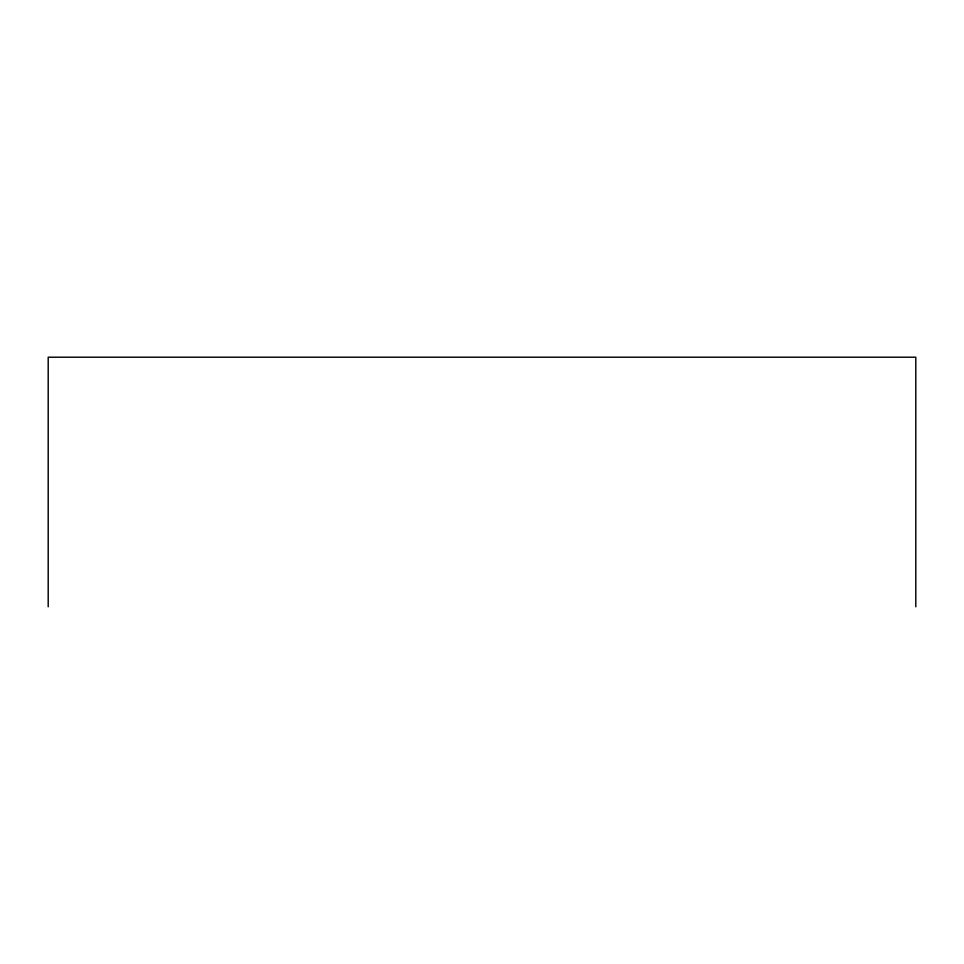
<?xml version="1.0" encoding="UTF-8"?>
<svg xmlns="http://www.w3.org/2000/svg" width="964" height="964" viewBox="0 0 964 964"><rect width="100%" height="100%" fill="white"/><g stroke="black" fill="none" stroke-linecap="round" stroke-linejoin="round"><path stroke-width="1.45" d="M915.8 606.79L915.8 357.21L48.2 357.21L48.2 606.79"/></g></svg>
